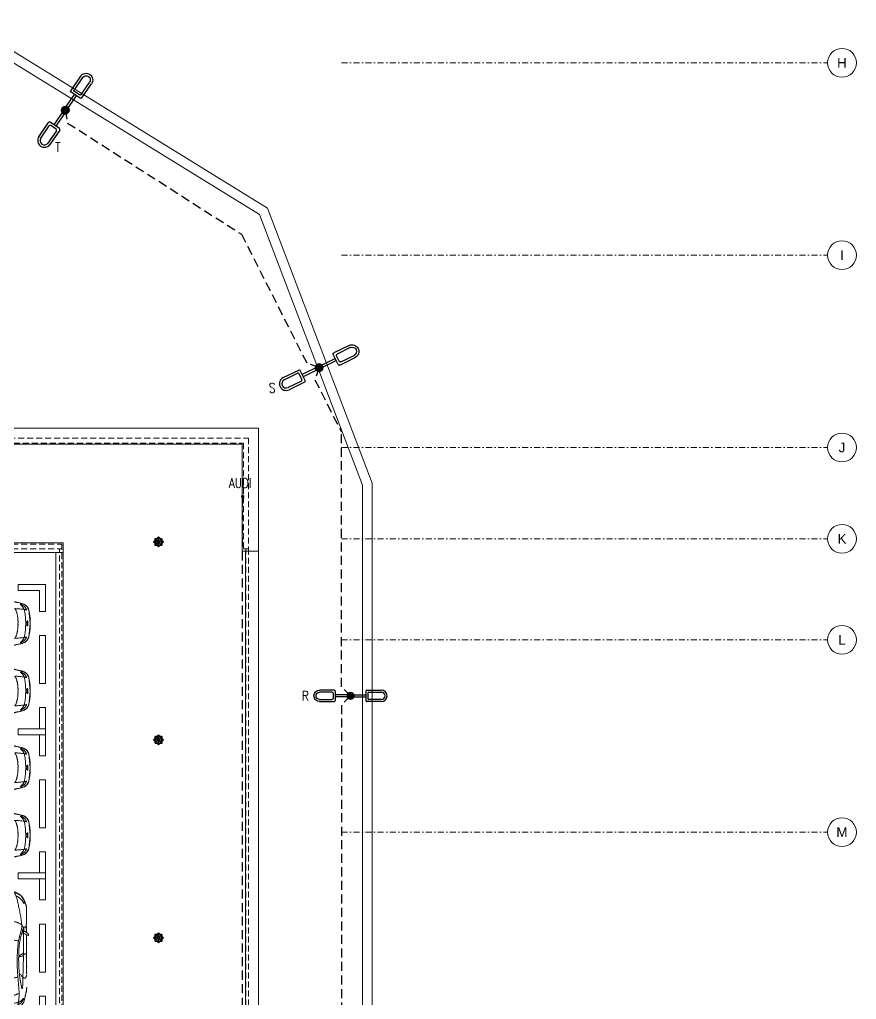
# Model space of a CAD drawing. Header units: metres. Extents: x -13316 to 152404, y -3899 to 30226.
# Drawn here: x 123407 to 126886, y 464 to 4540 of the extents above; entities that cross this region are included whole.
import ezdxf
from ezdxf.enums import TextEntityAlignment as Align
from ezdxf.xclip import XClip

# ---------------------------------------------------------------- set-up
doc = ezdxf.new("R2010")
doc.units = ezdxf.units.M
doc.header["$LTSCALE"] = 100
doc.header["$MEASUREMENT"] = 0
doc.header["$XCLIPFRAME"] = 0
for name, pattern in [('DASHDOT2', [0.5, 0.25, -0.125, 0, -0.125]), ('DOT2', [0.125, 0, -0.125]), ('HIDDEN', [0.375, 0.25, -0.125])]:
    doc.linetypes.add(name, pattern=pattern)
doc.layers.get('0').update_dxf_attribs({"color": 9, "lineweight": 9})
for name, color, linetype, lineweight in [('04', 9, 'Continuous', 9), ('06A', 9, 'Continuous', 9), ('06D', 9, 'Continuous', 9), ('20', 9, 'DOT2', 9), ('21', 9, 'Continuous', 9), ('24', 9, 'DASHDOT2', 9), ('E-KABLO', 7, 'Continuous', 30), ('E-SOKAK AYDINLATMA ARMATÜRÜ', 7, 'Continuous', 30), ('GEB-BEZUG', 9, 'Continuous', 25)]:
    doc.layers.add(name, color=color, linetype=linetype, lineweight=lineweight)
doc.styles.add('Arial', font='arial.ttf', dxfattribs={"height": 2.5})
doc.styles.add('E-YAZI', font='txttw.shx')

# ---------------------------------------------------------------- blocks, each defined once
blk = doc.blocks.new('p-floor mark_01')
for points in [[(100, 587.5), (12.5, 587.5), (12.5, 500), (-12.5, 500), (-12.5, 612.5), (100, 612.5), (100, 587.5)], [(400, 587.5), (200, 587.5), (200, 612.5), (400, 612.5), (400, 587.5)], [(587.5, 500), (587.5, 587.5), (500, 587.5), (500, 612.5), (612.5, 612.5), (612.5, 500), (587.5, 500)], [(12.5, 400), (-12.5, 400), (-12.5, 200), (12.5, 200), (12.5, 400)], [(612.5, 200), (612.5, 400), (587.5, 400), (587.5, 200), (612.5, 200)], [(-12.5, 100), (-12.5, -12.5), (100, -12.5), (100, 12.5), (12.5, 12.5), (12.5, 100), (-12.5, 100)], [(500, 12.5), (587.5, 12.5), (587.5, 100), (612.5, 100), (612.5, -12.5), (500, -12.5), (500, 12.5)], [(200, 12.5), (200, -12.5), (400, -12.5), (400, 12.5), (200, 12.5)]]:
    blk.add_lwpolyline(points, close=True)
blk = doc.blocks.new('Group-321-1')
at = {"lineweight": 0}
for p, q in [((384783.04, 69371.037), (384783.045, 69371.03)), ((384784.412, 69370.333), (384784.402, 69370.333))]:
    blk.add_line(p, q, dxfattribs=at)
blk.add_lwpolyline([(384781.552, 69367.984), (384781.749, 69367.691), (384781.755, 69367.686), (384781.792, 69367.644), (384781.826, 69367.617), (384782.071, 69367.461), (384782.34, 69367.353), (384782.382, 69367.341), (384782.445, 69367.333), (384782.799, 69367.344), (384783.036, 69367.494), (384783.102, 69367.558), (384783.14, 69367.584), (384783.206, 69367.666), (384783.505, 69368.233), (384783.54, 69368.332), (384783.689, 69368.6), (384783.747, 69368.608), (384783.808, 69368.663), (384783.815, 69368.684), (384783.734, 69368.684), (384784.456, 69370.087), (384784.536, 69370.216), (384784.667, 69370.478), (384784.79, 69370.739), (384784.82, 69370.859), (384784.862, 69371.012), (384784.908, 69371.23), (384784.882, 69371.384), (384784.792, 69371.511), (384784.314, 69371.831), (384783.778, 69372.033), (384783.62, 69372.032), (384783.48, 69371.963), (384783.437, 69371.922), (384783.33, 69371.799), (384783.149, 69371.581), (384783.009, 69371.329), (384782.874, 69371.074), (384782.814, 69370.93), (384782.099, 69369.532), (384782.049, 69369.59), (384782.035, 69369.573), (384782.027, 69369.491), (384782.053, 69369.439), (384781.922, 69369.163), (384781.862, 69369.076), (384781.573, 69368.494), (384781.548, 69368.402), (384781.549, 69368.355), (384781.535, 69368.264), (384781.552, 69367.984)], close=True, dxfattribs=at)
for centre, radius, start, end in [((384783.7, 69371.691), 0.35, 77.5866, 129.0276), ((384783.366, 69370.122), 1.955, 60.966, 77.834), ((384793.527, 69365.622), 11.967, 150.1373, 152.8972), ((384783.608, 69371.273), 0.553, 133.0237, 146.1228), ((384782.538, 69372.337), 0.957, 316.2186, 325.7418), ((384784.32, 69371.045), 1.244, 132.4655, 142.7244), ((384783.72, 69371.827), 0.298, 161.3049, 177.7436), ((384783.508, 69371.841), 0.0862, 181.346, 189.6397), ((384783.428, 69371.828), 0.00442, 198.8504, 328.8627), ((384783.743, 69371.571), 0.403, 118.72, 140.7848), ((384783.624, 69371.454), 0.418, 82.5082, 117.4781), ((384786.16, 69370.1), 3.048, 144.4513, 151.4415), ((384783.68, 69371.64), 0.312, 79.0353, 114.6797), ((384783.891, 69371.749), 0.244, 127.2849, 150.4821), ((384783.134, 69369.637), 2.3, 61.7007, 76.2646), ((384783.737, 69371.941), 0.00701, 14.3074, 65.7877), ((384784.176, 69371.766), 0.0116, 115.4859, 202.8384), ((384784.205, 69371.78), 0.0437, 204.9366, 291.601), ((384784.183, 69371.753), 0.0264, 86.2513, 116.6), ((384784.18, 69371.717), 0.0619, 44.0406, 86.0686), ((384784.219, 69371.748), 0.0101, 111.9283, 196.7629), ((384784.245, 69371.755), 0.0368, 193.5155, 249.2754), ((384784.227, 69371.731), 0.0287, 93.4709, 113.7003), ((384784.216, 69371.751), 0.0129, 292.515, 43.913), ((384784.222, 69371.692), 0.0681, 58.3409, 87.3083), ((384783.22, 69369.593), 2.3, 49.3915, 63.9554), ((384784.251, 69371.761), 0.045, 244.6107, 282.6822), ((384784.267, 69371.727), 0.0153, 157.3959, 204.4647), ((384784.264, 69371.727), 0.0131, 105.2381, 152.0925), ((384784.294, 69371.739), 0.045, 202.974, 241.0454), ((384784.24, 69371.721), 0.0339, 22.2897, 58.1662), ((384784.257, 69371.732), 0.0153, 281.1914, 328.2602), ((384784.268, 69371.706), 0.0339, 67.4899, 103.3665), ((384784.259, 69371.729), 0.0131, 333.5636, 20.4181), ((384784.292, 69371.73), 0.0368, 236.3807, 292.1406), ((384784.255, 69371.675), 0.0681, 38.3479, 67.3152), ((384784.307, 69371.704), 0.0129, 81.7431, 193.1412), ((384784.336, 69371.712), 0.0437, 194.0551, 280.7195), ((384784.302, 69371.705), 0.0101, 288.8932, 13.7278), ((384784.284, 69371.702), 0.0287, 11.9558, 32.1852), ((384784.3, 69371.656), 0.0619, 39.5875, 81.6156), ((384783.478, 69370.064), 1.955, 47.8221, 64.6901), ((384784.342, 69371.681), 0.0116, 282.8177, 10.1702), ((384784.327, 69371.679), 0.0264, 9.0561, 39.4048), ((384865.048, 69325.719), 93.696, 150.80307, 151.62775), ((384777.872, 69372.853), 5.605, 330.8944, 345.1644), ((384800.106, 69364.196), 18.18, 156.135, 158.2411), ((384783.275, 69371.424), 0.0159, 339.0039, 150.3983), ((384783.405, 69370.215), 1.343, 60.0174, 86.688), ((384783.531, 69370.151), 1.343, 38.9682, 65.6387), ((384781.832, 69372.322), 3.048, 334.2146, 341.2049), ((384784.494, 69371.439), 0.244, 335.1741, 358.3712), ((384784.411, 69371.051), 0.418, 8.178, 43.1479), ((384784.74, 69371.426), 0.00701, 59.8685, 111.3487), ((384784.529, 69371.205), 0.312, 10.9765, 46.6208), ((384784.559, 69371.251), 0.35, 356.6286, 48.0695), ((384784.436, 69371.216), 0.403, 344.8714, 6.9361), ((384784.657, 69371.346), 0.298, 307.9125, 324.3512), ((384783.672, 69371.378), 1.244, 342.9317, 353.1906), ((384822.941, 69349.52), 45.481, 151.9178, 153.8966), ((384776.607, 69373.583), 7.124, 326.0794, 338.1164), ((384783.773, 69370.613), 1.01, 153.0695, 161.9186), ((384783.117, 69370.833), 0.319, 120.9729, 155.4756), ((384782.971, 69371.074), 0.0369, 91.8, 120.3439), ((384782.963, 69371.079), 0.0326, 45.4864, 78.5544), ((384782.849, 69370.933), 0.218, 28.7618, 50.9848), ((384784.151, 69371.138), 1.11, 185.593, 197.2706), ((384782.734, 69368.932), 2.053, 60.6822, 76.5032), ((384788.9, 69367.192), 5.605, 140.4918, 154.7617), ((384768.906, 69380.212), 18.18, 327.415, 329.5212), ((384784.589, 69370.749), 0.0159, 335.2578, 146.6522), ((384784.272, 69370.932), 0.553, 339.5333, 352.6324), ((384785.761, 69370.683), 0.957, 159.9143, 169.4376), ((384784.829, 69371.109), 0.00442, 156.7934, 286.8057), ((384784.792, 69371.182), 0.0862, 296.0164, 304.3102), ((384790.23, 69366.59), 7.124, 147.5397, 159.5767), ((384782.88, 69368.858), 2.053, 49.1529, 64.974), ((384699.785, 69410.55), 93.696, 334.02838, 334.85305), ((384773.899, 69375.698), 11.967, 332.7589, 335.5189), ((384821.188, 69350.013), 43.565, 152.4769, 153.5907), ((384780.105, 69371.445), 2.973, 314.8855, 333.6766), ((384782.496, 69369.975), 0.239, 70.6349, 104.3906), ((384782.729, 69369.208), 0.955, 86.6279, 100.516), ((384825.273, 69347.607), 48.303, 152.0551, 152.1719), ((384782.562, 69370.153), 0.00585, 151.7805, 223.8989), ((384782.403, 69368.692), 1.564, 74.9854, 82.5895), ((384743.67, 69390.211), 45.481, 331.7595, 333.7383), ((384783.846, 69371.294), 1.11, 288.3855, 300.0631), ((384784.439, 69370.117), 0.218, 74.6714, 96.8944), ((384783.639, 69370.681), 1.01, 323.7375, 332.5866), ((384784.201, 69370.276), 0.319, 330.1806, 4.6832), ((384784.491, 69370.295), 0.0326, 47.1018, 80.1697), ((384784.482, 69370.298), 0.0369, 5.3122, 33.8561), ((384782.099, 69369.526), 0.08, 143.4719, 205.3483), ((384782.15, 69369.497), 0.138, 137.1664, 146.6022), ((384967.463, 69508.003), 231.379, 216.74162, 216.79401), ((384678.752, 69458.221), 136.451, 319.2526, 319.49259), ((384782.515, 69369.582), 0.0186, 41.3859, 155.3161), ((384783.958, 69371.212), 2.159, 228.5422, 243.7224), ((384786.455, 69368.186), 2.973, 151.9795, 170.7706), ((384783.107, 69369.014), 0.955, 25.1401, 39.0282), ((384782.878, 69368.448), 1.564, 43.0666, 50.6707), ((384783.028, 69368.324), 1.387, 142.8163, 147.1796), ((384795.179, 69363.075), 14.587, 154.1319, 155.3338), ((384781.801, 69367.557), 1.667, 81.8864, 84.9423), ((384782.92, 69369.911), 0.987, 205.182, 214.4777), ((384782.05, 69369.26), 0.0543, 255.4486, 293.8595), ((384791.145, 69364.805), 10.096, 153.3898, 154.1067), ((384782.065, 69369.212), 0.00351, 147.6525, 275.8013), ((384782.08, 69369.207), 0.00659, 121.6403, 166.7715), ((384782.315, 69369.202), 0.241, 178.3112, 202.8017), ((384781.444, 69369.969), 0.986, 309.9162, 319.8631), ((384782.272, 69369.026), 0.196, 137.8698, 155.4348), ((384782.124, 69369.363), 0.0209, 210.1338, 261.901), ((384782.122, 69369.345), 0.00941, 178.2704, 230.3207), ((384782.085, 69369.3), 0.0489, 5.7791, 50.9893), ((384782.132, 69369.396), 0.0541, 258.6932, 282.7156), ((384782.132, 69369.38), 0.0386, 287.1711, 347.5368), ((384781.966, 69369.543), 0.249, 316.3484, 326.7202), ((384782.151, 69369.374), 0.0194, 352.1473, 47.0793), ((384782.265, 69368.914), 0.484, 94.4328, 101.9444), ((384782.167, 69369.414), 0.0112, 312.8599, 34.8105), ((384782.228, 69369.389), 0.00831, 38.2323, 92.0308), ((384784.019, 69371.181), 2.159, 241.9337, 257.114), ((384745.092, 69389.074), 43.565, 332.0654, 333.1793), ((384783.972, 69369.429), 0.00585, 261.7572, 333.8756), ((384740.756, 69390.991), 48.303, 333.4842, 333.601), ((384783.866, 69369.272), 0.239, 21.2655, 55.0212), ((384787.053, 69366.137), 5.965, 150.4859, 156.7365), ((384789.128, 69366.446), 7.519, 159.687, 166.3516), ((384782.082, 69369.055), 0.00481, 20.9384, 175.9317), ((384782.158, 69369.074), 0.0723, 153.7582, 202.5543), ((384782.858, 69369.503), 0.891, 210.0252, 235.5657), ((384783.627, 69370.502), 2.151, 233.7694, 242.9353), ((384916.043, 69336.417), 136.451, 166.16354, 166.40352), ((384783.536, 69369.058), 0.0186, 330.34, 84.2703), ((384783.546, 69368.712), 0.00831, 33.6253, 87.4238), ((384783.139, 69368.466), 0.484, 23.7117, 31.2233), ((384781.801, 69368.141), 0.281, 142.998, 163.907), ((384764.347, 69370.886), 17.387, 351.3262, 351.6313), ((384781.897, 69368.358), 0.352, 155.6746, 172.8272), ((384781.251, 69368.372), 0.299, 356.6067, 5.6602), ((384781.611, 69368.288), 0.0411, 126.4313, 146.9765), ((384781.589, 69368.318), 0.00398, 74.7912, 133.7856), ((384781.584, 69368.313), 0.0102, 1.6376, 54.3963), ((384781.501, 69368.301), 0.0949, 358.817, 7.3839), ((384783.634, 69370.498), 2.151, 242.7208, 251.8868), ((384777.132, 69372.603), 7.519, 319.3046, 325.9692), ((384783.272, 69369.29), 0.891, 250.0904, 275.6309), ((384783.331, 69368.472), 0.0723, 283.1018, 331.8979), ((384783.36, 69368.399), 0.00481, 309.7244, 104.7177), ((384783.225, 69368.537), 0.196, 330.2214, 347.7863), ((384783.343, 69368.674), 0.241, 282.8545, 307.345), ((384783.485, 69368.487), 0.00659, 318.8847, 4.0158), ((384784.475, 69368.414), 0.986, 165.793, 175.74), ((384783.545, 69368.493), 0.0543, 191.7966, 230.2075), ((384783.497, 69368.477), 0.00351, 209.8549, 338.0036), ((384774.624, 69373.286), 10.096, 331.5495, 332.2663), ((384782.215, 69368.742), 1.387, 338.4765, 342.8399), ((384782.307, 69367.298), 1.667, 40.7138, 43.7698), ((384783.557, 69368.544), 0.0489, 74.6669, 119.8771), ((384770.867, 69375.555), 14.587, 330.3223, 331.5242), ((384783.595, 69368.629), 0.0386, 138.1193, 198.4851), ((384783.608, 69368.638), 0.0541, 202.9405, 226.9629), ((384783.579, 69368.641), 0.0194, 78.5769, 133.5088), ((384783.572, 69368.601), 0.00941, 255.3354, 307.3857), ((384783.586, 69368.613), 0.0209, 223.7551, 275.5224), ((384783.824, 69368.59), 0.249, 158.9359, 169.3077), ((384783.567, 69369.579), 0.987, 271.1784, 280.4742), ((384783.602, 69368.677), 0.0112, 90.8456, 172.7962), ((384788.197, 69600.022), 231.379, 268.86212, 268.91451), ((384783.732, 69368.687), 0.08, 280.3078, 342.1843), ((384783.68, 69368.712), 0.138, 339.054, 348.4897), ((384782.137, 69368.159), 0.611, 170.0439, 196.5991), ((384782.317, 69368.285), 0.822, 201.4762, 226.3392), ((384782.201, 69368.289), 0.606, 179.0659, 219.4798), ((384783.574, 69367.651), 1.842, 162.0199, 174.3284), ((384778.091, 69370.738), 5.965, 328.9197, 335.1702), ((384782.119, 69367.795), 0.38, 174.3105, 196.6697), ((384781.937, 69367.809), 0.219, 213.4367, 228.8733), ((384781.863, 69367.709), 0.0958, 222.8673, 244.0075), ((384781.94, 69367.689), 0.145, 160.4215, 200.1828), ((384781.827, 69367.732), 0.0243, 63.7649, 169.9953), ((384781.83, 69367.649), 0.0272, 202.2018, 232.2843), ((384782.695, 69368.714), 1.4, 231.6246, 243.5204), ((384784.099, 69371.38), 4.274, 238.0489, 242.6341), ((384781.979, 69367.566), 0.00393, 106.148, 191.2356), ((384781.993, 69367.569), 0.0174, 192.4725, 226.4338), ((384781.984, 69367.548), 0.0228, 79.7433, 104.6743), ((384782.076, 69367.657), 0.139, 226.4813, 253.2418), ((384781.968, 69367.467), 0.105, 43.0274, 79.064), ((384782.033, 69367.535), 0.00393, 108.0079, 193.0955), ((384782.046, 69367.539), 0.0174, 194.3324, 228.2937), ((384782.038, 69367.517), 0.0228, 81.6031, 106.5342), ((384782.126, 69367.63), 0.139, 228.3412, 255.1017), ((384782.043, 69367.546), 0.0229, 252.8528, 277.4764), ((384782.024, 69367.436), 0.105, 44.8873, 80.9239), ((384782.022, 69367.518), 0.0302, 24.4378, 42.4802), ((384782.046, 69367.528), 0.00493, 273.6822, 33.6822), ((384782.086, 69367.507), 0.00493, 90.1141, 210.1141), ((384782.102, 69367.515), 0.0229, 206.3199, 230.9435), ((384782.091, 69367.482), 0.0302, 81.316, 99.3585), ((384782.176, 69367.604), 0.139, 230.5544, 257.315), ((384782.097, 69367.517), 0.0229, 254.7126, 279.3362), ((384782.078, 69367.409), 0.105, 44.7323, 80.7688), ((384782.077, 69367.489), 0.0302, 26.2976, 44.3401), ((384782.1, 69367.5), 0.00493, 275.5421, 35.5421), ((384784.073, 69371.394), 4.274, 243.022, 247.6072), ((384781.349, 69368.793), 1.842, 311.3278, 323.6363), ((384782.668, 69368.05), 0.606, 266.1764, 306.5902), ((384782.599, 69367.922), 0.611, 289.0571, 315.6122), ((384782.781, 69367.638), 0.281, 321.7491, 342.6581), ((384783.086, 69367.487), 0.0949, 118.2722, 126.8391), ((384795.185, 69355.056), 17.387, 134.0248, 134.33), ((384783.047, 69367.563), 0.0102, 71.2598, 124.0185), ((384783.011, 69367.569), 0.0411, 338.6796, 359.2249), ((384783.048, 69367.569), 0.00398, 351.8705, 50.8649), ((384783.29, 69367.326), 0.299, 119.996, 129.0494), ((384782.901, 69367.842), 0.352, 312.8289, 329.9815), ((384782.725, 69368.699), 1.4, 242.1358, 254.0316), ((384782.14, 69367.48), 0.00493, 91.9739, 211.9739), ((384782.156, 69367.488), 0.0229, 208.1798, 232.8034), ((384782.146, 69367.455), 0.0302, 83.1759, 101.2183), ((384782.227, 69367.58), 0.139, 232.4143, 259.1748), ((384782.149, 69367.486), 0.0174, 257.3624, 291.3237), ((384782.136, 69367.381), 0.105, 46.5921, 82.6287), ((384782.136, 69367.467), 0.0228, 19.1219, 44.053), ((384782.154, 69367.473), 0.00393, 292.5606, 17.6483), ((384782.204, 69367.46), 0.0174, 259.2223, 293.1836), ((384782.192, 69367.441), 0.0228, 20.9818, 45.9129), ((384782.21, 69367.448), 0.00393, 294.4205, 19.5081), ((384782.394, 69367.436), 0.0958, 241.6486, 262.7889), ((384782.364, 69367.375), 0.0272, 253.3718, 283.4544), ((384782.332, 69367.488), 0.145, 285.4734, 325.2346), ((384782.432, 69367.554), 0.219, 256.7829, 272.2195), ((384782.315, 69367.695), 0.38, 288.9864, 311.3457), ((384782.433, 69367.421), 0.0243, 315.6609, 61.8912), ((384782.598, 69368.141), 0.822, 259.3169, 284.18)]:
    blk.add_arc(centre, radius, start, end, dxfattribs=at)
blk = doc.blocks.new('Group-322-1')
for p, q in [((384781.162, 69369.973), (384781.141, 69369.938)), ((384781.141, 69369.938), (384781.692, 69369.435)), ((384781.199, 69370.005), (384781.162, 69369.973)), ((384781.235, 69370.037), (384781.199, 69370.005)), ((384781.784, 69369.471), (384781.2, 69370.004)), ((384781.256, 69370.017), (384781.235, 69370.037)), ((384781.27, 69370.092), (384781.256, 69370.017)), ((384781.962, 69369.394), (384781.256, 69370.017)), ((384781.256, 69370.017), (384781.275, 69369.999)), ((384781.297, 69370.16), (384781.27, 69370.092)), ((384781.331, 69370.21), (384781.297, 69370.16)), ((384781.574, 69369.974), (384781.331, 69370.21)), ((384781.654, 69369.869), (384781.574, 69369.974)), ((384781.782, 69369.661), (384781.654, 69369.869)), ((384781.944, 69369.425), (384781.782, 69369.661)), ((384781.618, 69369.395), (384781.623, 69369.411)), ((384781.649, 69369.362), (384781.618, 69369.395)), ((384781.623, 69369.411), (384781.792, 69369.469)), ((384781.689, 69369.359), (384781.649, 69369.362)), ((384781.794, 69369.385), (384781.689, 69369.359)), ((384781.766, 69369.381), (384781.946, 69369.218)), ((384781.792, 69369.469), (384781.801, 69369.465)), ((384781.823, 69369.391), (384781.794, 69369.385)), ((384781.801, 69369.465), (384781.832, 69369.419)), ((384781.889, 69369.363), (384781.823, 69369.391)), ((384781.824, 69369.445), (384781.838, 69369.456)), ((384781.832, 69369.419), (384781.873, 69369.405)), ((384781.838, 69369.456), (384781.862, 69369.443)), ((384781.862, 69369.443), (384781.899, 69369.418)), ((384781.908, 69369.362), (384781.889, 69369.363)), ((384781.899, 69369.418), (384781.921, 69369.385)), ((384781.918, 69369.372), (384781.908, 69369.362)), ((384781.969, 69369.308), (384781.911, 69369.361)), ((384781.921, 69369.385), (384781.918, 69369.372)), ((384781.986, 69369.36), (384781.944, 69369.425)), ((384781.963, 69369.23), (384782.008, 69369.309)), ((384781.966, 69369.236), (384781.97, 69369.326)), ((384781.97, 69369.326), (384781.986, 69369.36)), ((384781.998, 69369.329), (384781.977, 69369.348)), ((384782.008, 69369.309), (384781.998, 69369.329))]:
    blk.add_line(p, q)
blk.add_lwpolyline([(384781.331, 69370.21), (384781.574, 69369.974), (384781.654, 69369.869), (384781.782, 69369.661), (384781.944, 69369.425), (384781.986, 69369.36), (384781.98, 69369.346), (384781.998, 69369.329), (384782.008, 69369.309), (384781.966, 69369.236), (384781.946, 69369.218), (384781.769, 69369.379), (384781.689, 69369.359), (384781.649, 69369.362), (384781.618, 69369.395), (384781.623, 69369.411), (384781.692, 69369.435), (384781.141, 69369.938), (384781.162, 69369.973), (384781.199, 69370.005), (384781.235, 69370.037), (384781.256, 69370.017), (384781.27, 69370.092), (384781.297, 69370.16)], close=True)
blk = doc.blocks.new('Group-323-1')
for p, q in [((384783.571, 69368.405), (384783.609, 69368.488)), ((384783.808, 69368.333), (384783.571, 69368.385)), ((384783.575, 69368.411), (384783.645, 69368.467)), ((384783.609, 69368.488), (384783.631, 69368.491)), ((384783.631, 69368.491), (384783.659, 69368.485)), ((384783.631, 69368.456), (384783.707, 69368.44)), ((384783.645, 69368.467), (384783.663, 69368.5)), ((384783.663, 69368.5), (384783.74, 69368.503)), ((384783.705, 69368.5), (384784.623, 69368.289)), ((384783.713, 69368.451), (384783.71, 69368.438)), ((384783.71, 69368.438), (384783.722, 69368.423)), ((384783.722, 69368.461), (384783.713, 69368.451)), ((384783.761, 69368.463), (384783.722, 69368.461)), ((384783.722, 69368.423), (384783.784, 69368.385)), ((384783.74, 69368.503), (384784.026, 69368.509)), ((384783.804, 69368.448), (384783.761, 69368.463)), ((384783.802, 69368.409), (384783.766, 69368.434)), ((384783.784, 69368.385), (384783.795, 69368.358)), ((384783.795, 69368.358), (384783.836, 69368.258)), ((384783.856, 69368.411), (384783.802, 69368.409)), ((384783.828, 69368.435), (384783.804, 69368.448)), ((384783.827, 69368.418), (384783.828, 69368.435)), ((384783.865, 69368.406), (384783.856, 69368.411)), ((384783.916, 69368.234), (384783.865, 69368.406)), ((384783.871, 69368.4), (384784.645, 69368.236)), ((384784.026, 69368.509), (384784.27, 69368.527)), ((384784.27, 69368.527), (384784.402, 69368.523)), ((384784.402, 69368.523), (384784.736, 69368.463)), ((384784.675, 69368.344), (384784.623, 69368.289)), ((384784.715, 69368.406), (384784.675, 69368.344)), ((384784.736, 69368.463), (384784.715, 69368.406)), ((384783.836, 69368.258), (384783.861, 69368.227)), ((384783.861, 69368.227), (384783.906, 69368.221)), ((384784.626, 69368.15), (384783.896, 69368.304)), ((384783.906, 69368.221), (384783.916, 69368.234)), ((384784.623, 69368.289), (384784.597, 69368.295)), ((384784.623, 69368.289), (384784.651, 69368.284)), ((384784.642, 69368.187), (384784.626, 69368.15)), ((384784.646, 69368.236), (384784.642, 69368.187)), ((384784.651, 69368.284), (384784.646, 69368.236))]:
    blk.add_line(p, q)
blk.add_lwpolyline([(384783.629, 69368.491), (384783.656, 69368.486), (384783.663, 69368.5), (384784.026, 69368.509), (384784.27, 69368.527), (384784.402, 69368.523), (384784.736, 69368.463), (384784.715, 69368.406), (384784.675, 69368.344), (384784.623, 69368.289), (384784.651, 69368.284), (384784.642, 69368.187), (384784.626, 69368.15), (384783.896, 69368.304), (384783.916, 69368.234), (384783.906, 69368.221), (384783.861, 69368.227), (384783.836, 69368.258), (384783.805, 69368.334), (384783.571, 69368.385)], close=True)
blk = doc.blocks.new('Group-324-1')
for p, q in [((384781.652, 69370.974), (384781.65, 69370.95)), ((384781.65, 69370.95), (384781.701, 69370.882)), ((384781.703, 69371.012), (384781.652, 69370.974)), ((384781.701, 69370.882), (384782.437, 69370.206)), ((384781.773, 69371.05), (384781.703, 69371.012)), ((384782.494, 69370.288), (384781.725, 69371.016)), ((384782.537, 69370.334), (384781.773, 69371.05)), ((384781.806, 69371.015), (384782.032, 69371)), ((384782.032, 69371), (384782.15, 69371.001)), ((384782.15, 69371.001), (384782.614, 69370.557)), ((384782.554, 69370.462), (384782.508, 69370.36)), ((384782.614, 69370.557), (384782.554, 69370.462))]:
    blk.add_line(p, q)
blk.add_lwpolyline([(384782.614, 69370.557), (384782.15, 69371.001), (384782.032, 69371), (384781.811, 69371.015), (384781.773, 69371.05), (384781.703, 69371.012), (384781.652, 69370.974), (384781.65, 69370.95), (384781.701, 69370.882), (384782.437, 69370.206), (384782.513, 69370.356), (384782.508, 69370.36), (384782.554, 69370.462)], close=True)
blk = doc.blocks.new('Group-325-1')
for p, q in [((384784.228, 69369.605), (384784.171, 69369.507)), ((384784.27, 69369.709), (384784.228, 69369.605)), ((384784.901, 69369.59), (384784.27, 69369.709)), ((384784.969, 69369.494), (384784.901, 69369.59)), ((384785.066, 69369.156), (384784.088, 69369.361)), ((384784.121, 69369.455), (384785.161, 69369.254)), ((384784.133, 69369.516), (384785.16, 69369.313)), ((384785.113, 69369.319), (384784.969, 69369.494)), ((384785.151, 69369.154), (384785.066, 69369.156)), ((384785.169, 69369.17), (384785.151, 69369.154)), ((384785.16, 69369.313), (384785.171, 69369.234)), ((384785.171, 69369.234), (384785.169, 69369.17))]:
    blk.add_line(p, q)
blk.add_lwpolyline([(384784.27, 69369.709), (384784.901, 69369.59), (384784.969, 69369.494), (384785.11, 69369.323), (384785.16, 69369.313), (384785.171, 69369.234), (384785.169, 69369.17), (384785.151, 69369.154), (384785.066, 69369.156), (384784.088, 69369.361), (384784.137, 69369.452), (384784.166, 69369.509), (384784.172, 69369.508), (384784.228, 69369.605)], close=True)
blk = doc.blocks.new('p-audi_arac')
at = {"layer": '06D', "lineweight": 0, "flags": 128}
blk.add_lwpolyline([(695.6, 0.8), (-4.4, 0.8), (-4.4, 400.8), (695.6, 400.8)], close=True, dxfattribs=at)
at = {"layer": '04', "xscale": 100, "yscale": 100, "zscale": 100, "rotation": 117.1763778173342}
for name in ['Group-321-1', 'Group-325-1', 'Group-323-1', 'Group-324-1', 'Group-322-1']:
    blk.add_blockref(name, (23745751, -31061967.8), dxfattribs=at)
blk = doc.blocks.new('p-audi_floor marks')
at = {"layer": '04'}
ref = blk.add_blockref('p-audi_arac', (3049.7, 677.3), dxfattribs=dict(at, xscale=-1))
XClip(ref).set_block_clipping_path([(442.9100702573, 108.1334019491), (425.8714363277, 108.1334019491), (407.224189628, 97.4785099758), (396.2257734519, 99.0232765292), (399.1457710822, 107.4703166514), (75.4453729086, 107.4703166514), (75.4453729086, 292.3853972147), (398.3798216949, 292.3853972147), (398.3798216949, 303.6964038125), (416.5061172131, 303.6964038125), (416.5061172131, 292.0856582628), (620.4144020041, 292.0856582628), (620.4144020041, 90.4969449982)])
ref = blk.add_blockref('p-audi_arac', (3049.7, 396.2), dxfattribs=dict(at, xscale=-1))
XClip(ref).set_block_clipping_path([(442.9100702573, 108.1334019491), (425.8714363277, 108.1334019491), (407.224189628, 97.4785099758), (396.2257734519, 99.0232765292), (399.1457710822, 107.4703166514), (75.4453729086, 107.4703166514), (75.4453729086, 292.3853972147), (398.3798216949, 292.3853972147), (398.3798216949, 303.6964038125), (416.5061172131, 303.6964038125), (416.5061172131, 292.0856582628), (620.4144020041, 292.0856582628), (620.4144020041, 90.4969449982)])
ref = blk.add_blockref('p-audi_arac', (3049.7, 77.3), dxfattribs=dict(at, xscale=-1))
XClip(ref).set_block_clipping_path([(442.9100702573, 108.1334019491), (425.8714363277, 108.1334019491), (407.224189628, 97.4785099758), (396.2257734519, 99.0232765292), (399.1457710822, 107.4703166514), (75.4453729086, 107.4703166514), (75.4453729086, 292.3853972147), (398.3798216949, 292.3853972147), (398.3798216949, 303.6964038125), (416.5061172131, 303.6964038125), (416.5061172131, 292.0856582628), (620.4144020041, 292.0856582628), (620.4144020041, 90.4969449982)])
ref = blk.add_blockref('p-audi_arac', (3049.7, -203.8), dxfattribs=dict(at, xscale=-1))
XClip(ref).set_block_clipping_path([(442.9100702573, 108.1334019491), (425.8714363277, 108.1334019491), (407.224189628, 97.4785099758), (396.2257734519, 99.0232765292), (399.1457710822, 107.4703166514), (75.4453729086, 107.4703166514), (75.4453729086, 292.3853972147), (398.3798216949, 292.3853972147), (398.3798216949, 303.6964038125), (416.5061172131, 303.6964038125), (416.5061172131, 292.0856582628), (620.4144020041, 292.0856582628), (620.4144020041, 90.4969449982)])
ref = blk.add_blockref('p-audi_arac', (1761.3, -824.8), dxfattribs=dict(at, xscale=-1, rotation=270))
XClip(ref).set_block_clipping_path([(442.9100702573, 108.1334019491), (425.8714363277, 108.1334019491), (407.224189628, 97.4785099758), (396.2257734519, 99.0232765292), (399.1457710822, 107.4703166514), (75.4453729086, 107.4703166514), (75.4453729086, 292.3853972147), (398.3798216949, 292.3853972147), (398.3798216949, 303.6964038125), (416.5061172131, 303.6964038125), (416.5061172131, 292.0856582628), (620.4144020041, 292.0856582628), (620.4144020041, 90.4969449982)])
ref = blk.add_blockref('p-audi_arac', (2361.3, -824.3), dxfattribs=dict(at, xscale=-1, rotation=270))
XClip(ref).set_block_clipping_path([(442.9100702573, 108.1334019491), (425.8714363277, 108.1334019491), (407.224189628, 97.4785099758), (396.2257734519, 99.0232765292), (399.1457710822, 107.4703166514), (75.4453729086, 107.4703166514), (75.4453729086, 292.3853972147), (398.3798216949, 292.3853972147), (398.3798216949, 303.6964038125), (416.5061172131, 303.6964038125), (416.5061172131, 292.0856582628), (620.4144020041, 292.0856582628), (620.4144020041, 90.4969449982)])
ref = blk.add_blockref('p-audi_arac', (2642.4, -824.3), dxfattribs=dict(at, xscale=-1, rotation=270))
XClip(ref).set_block_clipping_path([(442.9100702573, 108.1334019491), (425.8714363277, 108.1334019491), (407.224189628, 97.4785099758), (396.2257734519, 99.0232765292), (399.1457710822, 107.4703166514), (75.4453729086, 107.4703166514), (75.4453729086, 292.3853972147), (398.3798216949, 292.3853972147), (398.3798216949, 303.6964038125), (416.5061172131, 303.6964038125), (416.5061172131, 292.0856582628), (620.4144020041, 292.0856582628), (620.4144020041, 90.4969449982)])
ref = blk.add_blockref('p-audi_arac', (3805.9, -527), dxfattribs=dict(at, xscale=-1))
XClip(ref).set_block_clipping_path([(442.9100702573, 108.1334019491), (425.8714363277, 108.1334019491), (407.224189628, 97.4785099758), (396.2257734519, 99.0232765292), (399.1457710822, 107.4703166514), (75.4453729086, 107.4703166514), (75.4453729086, 292.3853972147), (398.3798216949, 292.3853972147), (398.3798216949, 303.6964038125), (416.5061172131, 303.6964038125), (416.5061172131, 292.0856582628), (620.4144020041, 292.0856582628), (620.4144020041, 90.4969449982)])
ref = blk.add_blockref('p-audi_arac', (3805.9, -808.1), dxfattribs=dict(at, xscale=-1))
XClip(ref).set_block_clipping_path([(442.9100702573, 108.1334019491), (425.8714363277, 108.1334019491), (407.224189628, 97.4785099758), (396.2257734519, 99.0232765292), (399.1457710822, 107.4703166514), (75.4453729086, 107.4703166514), (75.4453729086, 292.3853972147), (398.3798216949, 292.3853972147), (398.3798216949, 303.6964038125), (416.5061172131, 303.6964038125), (416.5061172131, 292.0856582628), (620.4144020041, 292.0856582628), (620.4144020041, 90.4969449982)])
at = {"layer": '06D', "color": 252}
for p in [(2400, 426.8), (2400, -173.2), (1800, -773.7), (2400, -773.2)]:
    blk.add_blockref('p-floor mark_01', p, dxfattribs=at)
at = {"layer": '06D', "color": 253}
blk.add_blockref('p-floor mark_01', (3156.2, -777.5), dxfattribs=at)
at = {"layer": '06D', "color": 252}
ref = blk.add_blockref('p-audi_arac', (2042.4, -824.8), dxfattribs=dict(at, xscale=-1, rotation=270))
XClip(ref).set_block_clipping_path([(442.9100702573, 108.1334019491), (425.8714363277, 108.1334019491), (407.224189628, 97.4785099758), (396.2257734519, 99.0232765292), (399.1457710822, 107.4703166514), (75.4453729086, 107.4703166514), (75.4453729086, 292.3853972147), (398.3798216949, 292.3853972147), (398.3798216949, 303.6964038125), (416.5061172131, 303.6964038125), (416.5061172131, 292.0856582628), (620.4144020041, 292.0856582628), (620.4144020041, 90.4969449982)])
blk = doc.blocks.new('Einfügepunkt')
at = {"layer": 'GEB-BEZUG'}
for p, q in [((-1, -1), (1, 1)), ((-1, 1), (1, -1))]:
    blk.add_line(p, q, dxfattribs=at)
blk = doc.blocks.new('p-suzgec')
at = {"ltscale": 25}
for p, q in [((-21.1, 0), (-15.5, 5.7)), ((-15.5, -5.7), (-21.1, 0)), ((-15.5, 5.7), (-15.2, 5.9)), ((-15.5, -5.7), (-15.5, 5.7)), ((-13.2, 15), (-15.2, 13)), ((-15.2, 13), (-15.2, -13)), ((12.8, 15), (-13.2, 15)), ((-10.5, 1.2), (-3.4, 0.3)), ((-6.1, 15), (-5.9, 15.2)), ((-5.9, 12.3), (-6, 12.5)), ((-5.9, 15.2), (-0.2, 20.9)), ((-5.9, 15.2), (5.4, 15.2)), ((-5.8, 12), (-5.9, 12.3)), ((-5.1, 12.9), (-5, 12.7)), ((-5, 12.7), (-4.8, 12.4)), ((-3.3, 0.2), (-3.4, 0.3)), ((-0.2, 0), (-0.5, 0)), ((-0.2, 20.9), (5.4, 15.2)), ((-0.2, 0), (-0.2, 0.2)), ((-0.2, 0), (0, 0)), ((-0.2, 0), (-0.2, -0.2)), ((0.9, 10.2), (0, 3.1)), ((0, 3), (0, 3.1)), ((5.4, 15.2), (5.6, 15)), ((12.1, 5.6), (12.3, 5.7)), ((12.6, 4.8), (12.5, 4.7)), ((14.8, 13), (12.8, 15)), ((14.8, -13), (14.8, 13)), ((14.8, 5.9), (15, 5.7)), ((15, 5.7), (15, -5.7)), ((15, 5.7), (20.6, 0)), ((20.6, 0), (15, -5.7)), ((-15.2, -5.9), (-15.5, -5.7)), ((-15.2, -13), (-13.2, -15)), ((-13.2, -15), (12.8, -15)), ((-13.1, -4.8), (-13, -4.7)), ((-13, -4.7), (-12.6, -4.6)), ((-12.6, -5.6), (-12.8, -5.7)), ((-12.2, -5.5), (-12.6, -5.6)), ((-5.9, -15.2), (-6.1, -15)), ((5.4, -15.2), (-5.9, -15.2)), ((-0.2, -20.9), (-5.9, -15.2)), ((-1.4, -10.2), (-0.5, -3.1)), ((-0.5, -3), (-0.5, -3.1)), ((5.4, -15.2), (-0.2, -20.9)), ((2.8, -0.2), (2.9, -0.3)), ((10, -1.2), (2.9, -0.3)), ((4.5, -12.7), (4.3, -12.4)), ((4.6, -12.9), (4.5, -12.7)), ((5.3, -12), (5.4, -12.3)), ((5.4, -12.3), (5.5, -12.5)), ((5.6, -15), (5.4, -15.2)), ((12.8, -15), (14.8, -13)), ((15, -5.7), (14.8, -5.9))]:
    blk.add_line(p, q, dxfattribs=at)
for centre, radius in [((-17.9, 0), 0.4), ((-17.9, 0), 0.358), ((-0.2, 0), 14.3), ((-12.8, 12.5), 0.3), ((-0.2, 17.7), 0.4), ((-0.2, 17.7), 0.358), ((12.2, 12.5), 0.3), ((17.4, 0), 0.4), ((17.4, 0), 0.358), ((-12.8, -12.5), 0.3), ((-0.2, -17.7), 0.4), ((-0.2, -17.7), 0.358), ((12.2, -12.5), 0.3)]:
    blk.add_circle(centre, radius, dxfattribs=at)
for radius, start, end in [(13.5, 114.6147, 200.3853), (13.8, 110.4176, 114.5824), (13.7, 110.4084, 114.5916), (13.3, 110.3378, 114.6622), (13.2, 110.3292, 114.6708), (13.5, 24.6147, 110.3853), (13.6, 294.6147, 20.3853), (13.2, 20.3292, 24.6708), (13.3, 20.3378, 24.6622), (13.7, 20.4084, 24.5916), (13.8, 20.4176, 24.5824), (13.7, 200.4084, 204.5916), (13.8, 200.4176, 204.5824), (13.3, 200.3378, 204.6622), (13.2, 200.3292, 204.6708), (13.5, 204.6147, 290.3853), (13.2, 290.3292, 294.6708), (13.3, 290.3378, 294.6622), (13.7, 290.4084, 294.5916), (13.8, 290.4176, 294.5824)]:
    blk.add_arc((-0.2, 0), radius, start, end, dxfattribs=at)
for points, knots in [([(-10.5, -0.3), (-10.6, -0.3), (-10.7, -0.3), (-10.9, -0.2), (-11, -0.2), (-11.1, 0), (-11.2, 0.1), (-11.2, 0.3), (-11.2, 0.4), (-11.2, 0.6), (-11.2, 0.7), (-11.1, 0.9), (-11.1, 1), (-10.9, 1.1), (-10.8, 1.1), (-10.6, 1.2), (-10.5, 1.2), (-10.4, 1.2)], [2.169268, 2.169268, 2.169268, 2.169268, 2.468107, 2.468107, 2.768207, 2.768207, 3.065525, 3.065525, 3.362844, 3.362844, 3.660162, 3.660162, 3.95748, 3.95748, 4.257581, 4.257581, 4.55635, 4.55635, 4.55635, 4.55635]), ([(-7.7, 7), (-7.8, 7.1), (-7.8, 7.2), (-7.9, 7.4), (-7.9, 7.5), (-7.9, 7.7), (-7.9, 7.8), (-7.8, 8), (-7.8, 8), (-7.6, 8.2), (-7.5, 8.2), (-7.3, 8.3), (-7.2, 8.3), (-7, 8.3), (-6.9, 8.3), (-6.7, 8.2), (-6.6, 8.1), (-6.6, 8)], [2.169268, 2.169268, 2.169268, 2.169268, 2.468107, 2.468107, 2.768207, 2.768207, 3.065525, 3.065525, 3.362844, 3.362844, 3.660162, 3.660162, 3.95748, 3.95748, 4.257581, 4.257581, 4.55635, 4.55635, 4.55635, 4.55635]), ([(-3.5, 0.4), (-3.5, 0.4), (-3.5, 0.4), (-3.5, 0.4), (-3.4, 0.4), (-3.4, 0.4), (-3.4, 0.3), (-3.3, 0.3), (-3.3, 0.3), (-3.3, 0.3), (-3.3, 0.2), (-3.2, 0.2), (-3.2, 0.1), (-3.3, 0.1), (-3.3, 0), (-3.3, 0), (-3.3, -0.1), (-3.4, -0.1), (-3.4, -0.1), (-3.5, -0.1), (-3.5, -0.1), (-3.5, -0.1), (-3.5, -0.1)], [-0.0013985, -0.0013985, -0.0013985, -0.0013985, 0, 0, 0, 0.0909291, 0.0909291, 0.1818582, 0.1818582, 0.2711248, 0.2711248, 0.3603915, 0.3603915, 0.4496581, 0.4496581, 0.5389247, 0.5389247, 0.6298538, 0.6298538, 0.7207829, 0.7207829, 0.7401198, 0.7401198, 0.7401198, 0.7401198]), ([(-2.2, 2.6), (-2.2, 2.6), (-2.2, 2.6), (-2.2, 2.6), (-2.2, 2.5), (-2.2, 2.5), (-2.2, 2.4), (-2.2, 2.4), (-2.2, 2.3), (-2.2, 2.3), (-2.2, 2.3), (-2.3, 2.2), (-2.3, 2.2), (-2.3, 2.2), (-2.4, 2.2), (-2.4, 2.1), (-2.5, 2.1), (-2.5, 2.2), (-2.6, 2.2), (-2.6, 2.2), (-2.6, 2.2), (-2.6, 2.2), (-2.6, 2.2)], [-0.0013985, -0.0013985, -0.0013985, -0.0013985, 0, 0, 0, 0.0909291, 0.0909291, 0.1818582, 0.1818582, 0.2711248, 0.2711248, 0.3603915, 0.3603915, 0.4496581, 0.4496581, 0.5389247, 0.5389247, 0.6298538, 0.6298538, 0.7207829, 0.7207829, 0.7401198, 0.7401198, 0.7401198, 0.7401198]), ([(-0.6, 10.2), (-0.6, 10.3), (-0.5, 10.4), (-0.5, 10.6), (-0.4, 10.7), (-0.3, 10.8), (-0.2, 10.9), (0, 11), (0.1, 11), (0.3, 11), (0.4, 11), (0.6, 10.9), (0.7, 10.8), (0.8, 10.7), (0.9, 10.6), (0.9, 10.4), (1, 10.3), (0.9, 10.2)], [2.169268, 2.169268, 2.169268, 2.169268, 2.468107, 2.468107, 2.768207, 2.768207, 3.065525, 3.065525, 3.362844, 3.362844, 3.660162, 3.660162, 3.95748, 3.95748, 4.257581, 4.257581, 4.55635, 4.55635, 4.55635, 4.55635]), ([(0.1, 3.2), (0.1, 3.2), (0.1, 3.2), (0.1, 3.2), (0.1, 3.2), (0.1, 3.2), (0.1, 3.1), (0.1, 3.1), (0, 3), (0, 3), (-0.1, 3), (-0.1, 3), (-0.2, 3), (-0.2, 3), (-0.2, 3), (-0.3, 3), (-0.3, 3.1), (-0.3, 3.1), (-0.4, 3.2), (-0.4, 3.2), (-0.4, 3.2), (-0.4, 3.3), (-0.4, 3.3)], [-0.0013985, -0.0013985, -0.0013985, -0.0013985, 0, 0, 0, 0.0909291, 0.0909291, 0.1818582, 0.1818582, 0.2711248, 0.2711248, 0.3603915, 0.3603915, 0.4496581, 0.4496581, 0.5389247, 0.5389247, 0.6298538, 0.6298538, 0.7207829, 0.7207829, 0.7401198, 0.7401198, 0.7401198, 0.7401198]), ([(2.3, 2), (2.3, 2), (2.3, 2), (2.3, 2), (2.3, 2), (2.2, 2), (2.2, 1.9), (2.2, 1.9), (2.1, 1.9), (2.1, 2), (2, 2), (2, 2), (1.9, 2), (1.9, 2.1), (1.9, 2.1), (1.9, 2.2), (1.9, 2.2), (1.9, 2.3), (1.9, 2.3), (1.9, 2.3), (2, 2.4), (2, 2.4), (2, 2.4)], [-0.0013985, -0.0013985, -0.0013985, -0.0013985, 0, 0, 0, 0.0909291, 0.0909291, 0.1818582, 0.1818582, 0.2711248, 0.2711248, 0.3603915, 0.3603915, 0.4496581, 0.4496581, 0.5389247, 0.5389247, 0.6298538, 0.6298538, 0.7207829, 0.7207829, 0.7401198, 0.7401198, 0.7401198, 0.7401198]), ([(3, -0.4), (3, -0.4), (3, -0.4), (3, -0.4), (2.9, -0.4), (2.9, -0.4), (2.9, -0.3), (2.8, -0.3), (2.8, -0.3), (2.8, -0.3), (2.8, -0.2), (2.7, -0.2), (2.7, -0.1), (2.8, -0.1), (2.8, 0), (2.8, 0), (2.8, 0.1), (2.9, 0.1), (2.9, 0.1), (3, 0.1), (3, 0.1), (3, 0.1), (3, 0.1)], [-0.0013985, -0.0013985, -0.0013985, -0.0013985, 0, 0, 0, 0.0909291, 0.0909291, 0.1818582, 0.1818582, 0.2711248, 0.2711248, 0.3603915, 0.3603915, 0.4496581, 0.4496581, 0.5389247, 0.5389247, 0.6298538, 0.6298538, 0.7207829, 0.7207829, 0.7401198, 0.7401198, 0.7401198, 0.7401198]), ([(6.8, 7.4), (6.8, 7.5), (6.9, 7.6), (7.1, 7.7), (7.2, 7.7), (7.4, 7.7), (7.5, 7.7), (7.7, 7.6), (7.8, 7.5), (7.9, 7.4), (8, 7.3), (8.1, 7.1), (8.1, 7), (8, 6.8), (8, 6.7), (7.9, 6.5), (7.8, 6.4), (7.8, 6.3)], [2.169268, 2.169268, 2.169268, 2.169268, 2.468107, 2.468107, 2.768207, 2.768207, 3.065525, 3.065525, 3.362844, 3.362844, 3.660162, 3.660162, 3.95748, 3.95748, 4.257581, 4.257581, 4.55635, 4.55635, 4.55635, 4.55635]), ([(10, 0.3), (10.1, 0.3), (10.2, 0.3), (10.4, 0.2), (10.5, 0.2), (10.6, 0), (10.7, -0.1), (10.7, -0.3), (10.7, -0.4), (10.7, -0.6), (10.7, -0.7), (10.6, -0.9), (10.6, -1), (10.4, -1.1), (10.3, -1.1), (10.1, -1.2), (10, -1.2), (9.9, -1.2)], [2.169268, 2.169268, 2.169268, 2.169268, 2.468107, 2.468107, 2.768207, 2.768207, 3.065525, 3.065525, 3.362844, 3.362844, 3.660162, 3.660162, 3.95748, 3.95748, 4.257581, 4.257581, 4.55635, 4.55635, 4.55635, 4.55635]), ([(-7.3, -7.4), (-7.3, -7.5), (-7.4, -7.6), (-7.6, -7.7), (-7.7, -7.7), (-7.9, -7.7), (-8, -7.7), (-8.2, -7.6), (-8.3, -7.5), (-8.4, -7.4), (-8.5, -7.3), (-8.6, -7.1), (-8.6, -7), (-8.5, -6.8), (-8.5, -6.7), (-8.4, -6.5), (-8.3, -6.4), (-8.3, -6.3)], [2.169268, 2.169268, 2.169268, 2.169268, 2.468107, 2.468107, 2.768207, 2.768207, 3.065525, 3.065525, 3.362844, 3.362844, 3.660162, 3.660162, 3.95748, 3.95748, 4.257581, 4.257581, 4.55635, 4.55635, 4.55635, 4.55635]), ([(-2.8, -2), (-2.8, -2), (-2.8, -2), (-2.8, -2), (-2.8, -2), (-2.7, -2), (-2.7, -1.9), (-2.7, -1.9), (-2.6, -1.9), (-2.6, -2), (-2.5, -2), (-2.5, -2), (-2.4, -2), (-2.4, -2.1), (-2.4, -2.1), (-2.4, -2.2), (-2.4, -2.2), (-2.4, -2.3), (-2.4, -2.3), (-2.4, -2.3), (-2.5, -2.4), (-2.5, -2.4), (-2.5, -2.4)], [-0.0013985, -0.0013985, -0.0013985, -0.0013985, 0, 0, 0, 0.0909291, 0.0909291, 0.1818582, 0.1818582, 0.2711248, 0.2711248, 0.3603915, 0.3603915, 0.4496581, 0.4496581, 0.5389247, 0.5389247, 0.6298538, 0.6298538, 0.7207829, 0.7207829, 0.7401198, 0.7401198, 0.7401198, 0.7401198]), ([(0.1, -10.2), (0.1, -10.3), (0, -10.4), (0, -10.6), (-0.1, -10.7), (-0.2, -10.8), (-0.3, -10.9), (-0.5, -11), (-0.6, -11), (-0.8, -11), (-0.9, -11), (-1.1, -10.9), (-1.2, -10.8), (-1.3, -10.7), (-1.4, -10.6), (-1.4, -10.4), (-1.5, -10.3), (-1.4, -10.2)], [2.169268, 2.169268, 2.169268, 2.169268, 2.468107, 2.468107, 2.768207, 2.768207, 3.065525, 3.065525, 3.362844, 3.362844, 3.660162, 3.660162, 3.95748, 3.95748, 4.257581, 4.257581, 4.55635, 4.55635, 4.55635, 4.55635]), ([(-0.6, -3.2), (-0.6, -3.2), (-0.6, -3.2), (-0.6, -3.2), (-0.6, -3.2), (-0.6, -3.2), (-0.6, -3.1), (-0.6, -3.1), (-0.5, -3), (-0.5, -3), (-0.4, -3), (-0.4, -3), (-0.4, -3), (-0.3, -3), (-0.3, -3), (-0.2, -3), (-0.2, -3.1), (-0.2, -3.1), (-0.2, -3.2), (-0.1, -3.2), (-0.1, -3.2), (-0.1, -3.3), (-0.1, -3.3)], [-0.0013985, -0.0013985, -0.0013985, -0.0013985, 0, 0, 0, 0.0909291, 0.0909291, 0.1818582, 0.1818582, 0.2711248, 0.2711248, 0.3603915, 0.3603915, 0.4496581, 0.4496581, 0.5389247, 0.5389247, 0.6298538, 0.6298538, 0.7207829, 0.7207829, 0.7401198, 0.7401198, 0.7401198, 0.7401198]), ([(1.7, -2.6), (1.7, -2.6), (1.7, -2.6), (1.7, -2.6), (1.7, -2.5), (1.7, -2.5), (1.7, -2.4), (1.7, -2.4), (1.7, -2.3), (1.7, -2.3), (1.7, -2.3), (1.8, -2.2), (1.8, -2.2), (1.8, -2.2), (1.9, -2.2), (1.9, -2.1), (2, -2.1), (2, -2.2), (2.1, -2.2), (2.1, -2.2), (2.1, -2.2), (2.1, -2.2), (2.1, -2.2)], [-0.0013985, -0.0013985, -0.0013985, -0.0013985, 0, 0, 0, 0.0909291, 0.0909291, 0.1818582, 0.1818582, 0.2711248, 0.2711248, 0.3603915, 0.3603915, 0.4496581, 0.4496581, 0.5389247, 0.5389247, 0.6298538, 0.6298538, 0.7207829, 0.7207829, 0.7401198, 0.7401198, 0.7401198, 0.7401198]), ([(7.2, -7), (7.3, -7.1), (7.3, -7.2), (7.4, -7.4), (7.4, -7.5), (7.4, -7.7), (7.4, -7.8), (7.3, -8), (7.3, -8), (7.1, -8.2), (7, -8.2), (6.8, -8.3), (6.7, -8.3), (6.5, -8.3), (6.4, -8.3), (6.2, -8.2), (6.1, -8.1), (6.1, -8)], [2.169268, 2.169268, 2.169268, 2.169268, 2.468107, 2.468107, 2.768207, 2.768207, 3.065525, 3.065525, 3.362844, 3.362844, 3.660162, 3.660162, 3.95748, 3.95748, 4.257581, 4.257581, 4.55635, 4.55635, 4.55635, 4.55635])]:
    blk.add_open_spline(points, degree=3, knots=knots, dxfattribs=at)
for points, weights in [([(-10.4, 1.2), (-5.1, 0.6), (-3.5, 0.4)], [1.04357122072, 1.19470433147, 1]), ([(-2.6, 2.2), (-3.9, 3.4), (-7.7, 7)], [1, 1.19289012244, 1.04336959178]), ([(-6.6, 8), (-3.3, 3.9), (-2.2, 2.6)], [1.04357122128, 1.19470433435, 1]), ([(-0.4, 3.3), (-0.4, 4.9), (-0.6, 10.2)], [1, 1.1928901223, 1.04336959175]), ([(0.9, 10.2), (0.3, 4.9), (0.1, 3.2)], [1.04357122043, 1.19470432993, 1]), ([(2, 2.4), (3.1, 3.6), (6.8, 7.4)], [1, 1.19289012017, 1.04336959134]), ([(7.8, 6.3), (3.6, 3), (2.3, 2)], [1.04357122006, 1.19470432802, 1]), ([(11.7, 5.5), (11.9, 5.6), (12.1, 5.6)], [1.02554744525, 1.0127799804, 1]), ([(12.5, 4.7), (12.3, 4.7), (12.1, 4.6)], [1, 1.0127799804, 1.02554744526]), ([(-3.5, -0.1), (-5.2, -0.2), (-10.5, -0.3)], [1, 1.19289012449, 1.04336959218]), ([(-8.3, -6.3), (-4.1, -3), (-2.8, -2)], [1.04357122094, 1.1947043326, 1]), ([(-2.5, -2.4), (-3.6, -3.6), (-7.3, -7.4)], [1, 1.19289012327, 1.04336959194]), ([(-1.4, -10.2), (-0.8, -4.9), (-0.6, -3.2)], [1.04357122103, 1.19470433305, 1]), ([(-0.1, -3.3), (-0.1, -4.9), (0.1, -10.2)], [1, 1.19289011339, 1.04336959002]), ([(6.1, -8), (2.8, -3.9), (1.7, -2.6)], [1.04357121982, 1.19470432681, 1]), ([(2.1, -2.2), (3.4, -3.4), (7.2, -7)], [1, 1.19289011781, 1.04336959088])]:
    blk.add_rational_spline(points, weights, degree=2, dxfattribs=at)
for points, weights, knots in [([(3, 0.1), (3.5, 0.1), (6, 0.2), (10, 0.3)], [4.14064799907, 3.56700040162, 2.15953650571, 1.32480586323], [27.48414514, 27.48414514, 27.48414514, 27.50397367, 27.53272487, 27.53272487, 27.53272487]), ([(9.9, -1.2), (7.9, -1), (4.7, -0.6), (3.3, -0.4), (3, -0.4)], [1.32476723726, 1.64485472039, 2.71311941379, 3.81141839734, 4.16242382948], [0.00590224, 0.00590224, 0.00590224, 0.01753913, 0.04477222, 0.05758123, 0.05758123, 0.05758123])]:
    blk.add_rational_spline(points, weights, degree=2, knots=knots, dxfattribs=at)
at = {"ltscale": 25, "xscale": 0.1, "yscale": 0.1, "zscale": 0.1}
blk.add_blockref('Einfügepunkt', (-0.2, 0), dxfattribs=at)
blk = doc.blocks.new('p-cati_audi')
at = {"layer": '06A'}
for points in [[(0, -2107), (0, -1060), (3704, -1060), (3704, -1572), (3642, -1572), (3637, -1572), (3637, -1127), (67, -1127), (67, -2107), (62, -2107), (2, -2107)], [(2892, -1582), (2892, -1537), (1512, -1537)], [(1512, -1577), (2892, -1577)], [(2862, -3548.6), (2862, -1577), (2892, -1577), (2892, -3548.6)]]:
    blk.add_lwpolyline(points, dxfattribs=at)
blk.add_lwpolyline([(2862, -3642), (2862, -3642), (2862, -3590), (3650, -3590), (3650, -1572), (3704, -1572), (3704, -3642)], close=True, dxfattribs=at)
at = {"layer": '06D'}
for points in [[(54, -3590), (54, -2107), (67, -2107), (67, -1127), (3637, -1127), (3637, -1572), (3650, -1572), (3650, -3590), (2892, -3590), (2892, -1537), (1512, -1537), (1512, -3590)], [(1542, -3577), (2862, -3577), (2862, -1577), (1542, -1577)]]:
    blk.add_lwpolyline(points, close=True, dxfattribs=at)
at = {"layer": '20', "linetype": 'HIDDEN'}
for points in [[(42, -2097), (42, -1102), (3662, -1102), (3662, -1562)], [(62, -2097), (62, -1122), (3642, -1122), (3642, -1562)], [(1517, -1562), (1517, -1542), (2887, -1542.1), (2887, -1562)], [(1517, -1562), (2887, -1562)], [(3662, -1562), (3662, -3602), (2877, -3602), (2877, -1562)], [(3652, -1562), (3652, -3592), (2887, -3592), (2887, -1562)], [(3642, -1562), (3662, -1562)]]:
    blk.add_lwpolyline(points, dxfattribs=at)
at = {"layer": '06D'}
for p in [(3288.2, -1533.5), (3288.2, -2356.5), (3288.2, -3180)]:
    blk.add_blockref('p-suzgec', p, dxfattribs=at)
ref = blk.add_blockref('p-audi_floor marks', (-194.5, -2749.5), dxfattribs=at)
XClip(ref).set_block_clipping_path([(1696.4999999995, -837.5), (3101.4983536954, 1227.500004306)])
blk = doc.blocks.new('0_aks')
at = {"linetype": 'Continuous'}
blk.add_circle((0, 0), 3, dxfattribs=at)
at = {"style": 'Arial'}
blk.add_attdef('AKS', text='', height=2, dxfattribs=at).set_placement((0, 0), align=Align.MIDDLE_CENTER)
blk = doc.blocks.new('p-akslar_yeni')
at = {"layer": '24'}
for points in [[(18840, -4535), (20861, -4535)], [(18840, -5335), (20861, -5335)], [(18840, -6135), (20861, -6135)], [(18840, -6515), (20861, -6515)], [(18840, -6935), (20861, -6935)], [(18840, -7735), (20861, -7735)]]:
    blk.add_lwpolyline(points, dxfattribs=at)
at = {"layer": '21', "xscale": 20, "yscale": 20, "zscale": 20}
for p, values in [((20921, -4535), {'AKS': 'H'}), ((20921, -5335), {'AKS': 'I'}), ((20921, -6135), {'AKS': 'J'}), ((20921, -6515), {'AKS': 'K'}), ((20921, -6935), {'AKS': 'L'}), ((20921, -7735), {'AKS': 'M'})]:
    blk.add_blockref('0_aks', p, dxfattribs=at).add_auto_attribs(values)
blk = doc.blocks.new('SOKAK AYDINLATMA ARMATÜRÜ')
at = {"layer": 'E-SOKAK AYDINLATMA ARMATÜRÜ', "color": 4}
for p, q in [((-28, 81.2), (-28, 152.8)), ((-18, 91.2), (-18, 152.8)), ((18, 152.8), (18, 91.2)), ((28, 152.8), (28, 81.2)), ((-13, 86.2), (13, 86.2)), ((-23, 76.2), (23, 76.2)), ((-5, 0), (-5, 76.2)), ((5, 0), (5, 76.2))]:
    blk.add_line(p, q, dxfattribs=at)
at = {"layer": 'E-SOKAK AYDINLATMA ARMATÜRÜ', "color": 4, "const_width": 15.7}
blk.add_lwpolyline([(0, -7.9, 1), (0, 7.9, 1)], format="xyb", close=True, dxfattribs=at)
at = {"layer": 'E-SOKAK AYDINLATMA ARMATÜRÜ', "color": 4}
blk.add_circle((0, 0), 15.7, dxfattribs=at)
for centre, radius, start, end in [((0, 152.8), 28, 0, 180), ((0, 152.8), 18, 0, 180), ((-13, 91.2), 5, 180, 270), ((13, 91.2), 5, 270, 0), ((-23, 81.2), 5, 180, 270), ((23, 81.2), 5, 270, 0)]:
    blk.add_arc(centre, radius, start, end, dxfattribs=at)

msp = doc.modelspace()

# ---------------------------------------------------------------- linework, layer by layer
at = {"layer": '06D'}
msp.add_lwpolyline([(118818.77, 6538.09), (121221.69, 5459.8), (123116.71, 4522.6), (124404.16, 3728.61), (124832, 2603.98), (124832, -364.85), (124368.8, -1001.32), (124418.31, -1001.32), (124872, -377.81), (124872, 2611.33), (124436.71, 3755.53), (123136.12, 4557.62), (121238.75, 5495.98), (118833.64, 6575.26)], dxfattribs=at)
at = {"layer": 'E-KABLO', "color": 6, "linetype": 'HIDDEN', "ltscale": 1.5}
for p, q in [((123596.26, 4162.68), (123606.13, 4109.64)), ((123606.13, 4109.64), (124329.35, 3646.99)), ((124329.35, 3646.99), (124601.17, 3110.06)), ((124652.16, 3092.43), (124601.17, 3110.06)), ((124652.16, 3092.43), (124634.56, 3041.43)), ((124634.56, 3041.43), (124744.3, 2824.66)), ((124744.3, 1765.11), (124744.3, 2824.66)), ((124332.64, 2552.68), (124332.64, 230.95)), ((124782.44, 1726.95), (124744.3, 1765.11)), ((124782.44, 1726.95), (124744.3, 1688.79)), ((124744.3, 1688.79), (124744.3, 365.11))]:
    msp.add_line(p, q, dxfattribs=at)
at = {"layer": 'E-KABLO', "color": 4, "linetype": 'Continuous', "const_width": 7.2}
msp.add_lwpolyline([(124337.86, 2555.89, 1), (124330.66, 2555.89, 1)], format="xyb", close=True, dxfattribs=at)

# ---------------------------------------------------------------- block references
at = {"layer": '06D'}
msp.add_blockref('p-cati_audi', (120695.64, 3900.68), dxfattribs=at)
at = {"layer": '24'}
msp.add_blockref('p-akslar_yeni', (105905, 8895), dxfattribs=at)
at = {"layer": 'E-KABLO', "color": 6, "xscale": -1}
for p, rotation in [((123596.26, 4162.68), 325.5196765159196), ((124652.16, 3092.43), 295.9458174549843)]:
    msp.add_blockref('SOKAK AYDINLATMA ARMATÜRÜ', p, dxfattribs=dict(at, rotation=rotation))
at = {"layer": 'E-KABLO', "color": 6}
for p, rotation in [((123596.26, 4162.68), 145.5196765158638), ((124652.16, 3092.43), 115.9458174549285)]:
    msp.add_blockref('SOKAK AYDINLATMA ARMATÜRÜ', p, dxfattribs=dict(at, rotation=rotation))
at = {"layer": 'E-SOKAK AYDINLATMA ARMATÜRÜ', "color": 6, "yscale": 0.8399999999999999, "zscale": 0.8399999999999999}
for xscale, rotation in [(-0.8399999999999999, 90), (0.8399999999999999, 270)]:
    msp.add_blockref('SOKAK AYDINLATMA ARMATÜRÜ', (124782.44, 1726.95), dxfattribs=dict(at, xscale=xscale, rotation=rotation))

# ---------------------------------------------------------------- texts
at = {"layer": 'E-KABLO', "color": 3, "linetype": 'Continuous', "style": 'E-YAZI', "width": 0.8}
for s, p in [('T', (123565.3, 4009.18)), ('S', (124456.39, 3007.73)), ('AUDI', (124323.62, 2612.03)), ('R', (124595.06, 1727.09))]:
    msp.add_text(s, height=40, dxfattribs=at).set_placement(p, align=Align.MIDDLE_CENTER)

doc.saveas('drawing.dxf')
